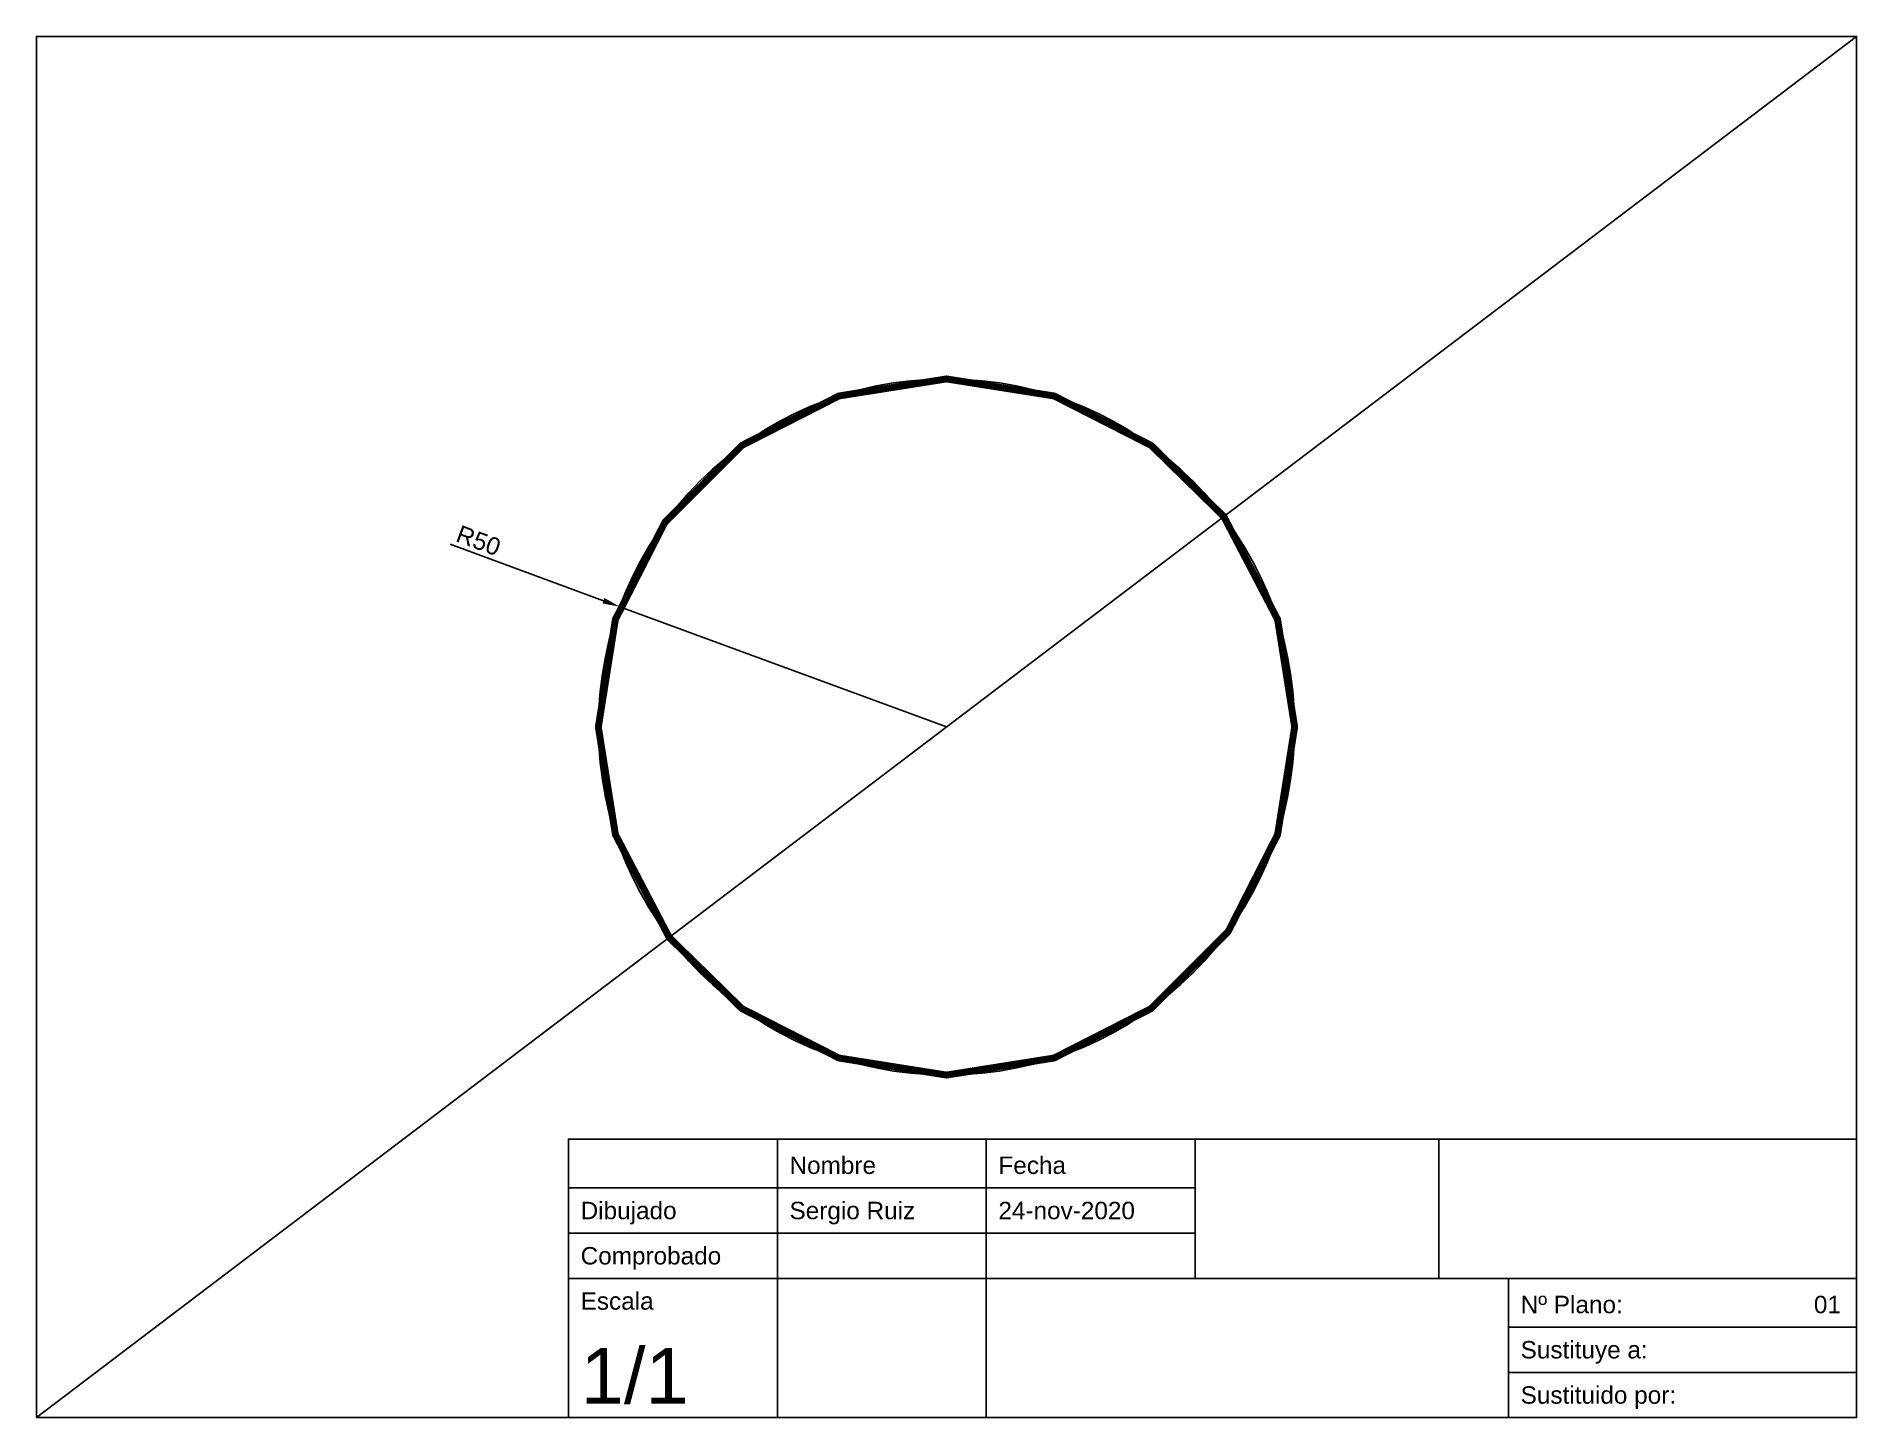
# Model space of a CAD drawing. Header units: millimetres. Extents: x 1798 to 2060, y 1257 to 1456.
import ezdxf
from ezdxf.enums import TextEntityAlignment as Align

# ---------------------------------------------------------------- set-up
doc = ezdxf.new("R2010")
doc.units = ezdxf.units.MM
doc.layers.add('auxiliar', color=253, linetype='Continuous')
doc.styles.get("Standard").update_dxf_attribs({"font": 'arial.ttf'})
doc.dimstyles.new('ISO-25', dxfattribs={"dimtxt": 2.5, "dimasz": 2.5, "dimexe": 1.25, "dimexo": 0.625, "dimtad": 1, "dimtxsty": 'Standard', "dimcen": 2.5, "dimadec": 0, "dimazin": 0, "dimtfac": 1, "dimtmove": 0, "dimatfit": 3, "dimfxl": 1, "dimarcsym": 0})

# ---------------------------------------------------------------- blocks, each defined once
blk = doc.blocks.new('cajetin_ivan')
for p, q in [((-155, 20), (-155, 0)), ((-125, 20), (-125, 0)), ((-60, 20), (0, 20)), ((-50, 0), (-50, 20)), ((0, 20), (0, 13)), ((0, 13), (-50, 13)), ((0, 13), (0, 6.5)), ((0, 6.5), (-50, 6.5)), ((-95, 0), (-50, 0))]:
    blk.add_line(p, q)
for points in [[(-185, 0), (0, 0), (0, 40), (-185, 40)], [(-185, 40), (-155, 40), (-155, 33), (-185, 33)], [(-155, 40), (-125, 40), (-125, 33), (-155, 33)], [(-125, 40), (-95, 40), (-95, 33), (-125, 33)], [(-95, 40), (-60, 40), (-60, 20), (-95, 20)], [(-185, 33), (-155, 33), (-155, 26.5), (-185, 26.5)], [(-155, 33), (-125, 33), (-125, 26.5), (-155, 26.5)], [(-125, 33), (-95, 33), (-95, 26.5), (-125, 26.5)], [(-185, 26.5), (-155, 26.5), (-155, 20), (-185, 20)], [(-155, 26.5), (-125, 26.5), (-125, 20), (-155, 20)], [(-125, 26.5), (-95, 26.5), (-95, 20), (-125, 20)]]:
    blk.add_lwpolyline(points, close=True)
for s, height, p in [('Nombre', 2.5, (-153.25, 35)), ('Fecha', 2.5, (-123.25, 35)), ('Dibujado', 2.5, (-183.25, 28.5)), ('Sergio Ruiz', 2.5, (-153.25, 28.5)), ('24-nov-2020', 2.5, (-123.25, 28.5)), ('Comprobado', 2.5, (-183.25, 22)), ('Escala', 2.5, (-183.25, 15.5)), ('Nº Plano:', 2.5, (-48.25, 15)), ('Sustituye a:', 2.5, (-48.25, 8.5)), ('1/1', 8, (-183.25, 2)), ('Sustituido por:', 2.5, (-48.25, 2))]:
    blk.add_text(s, height=height).set_placement(p)
blk.add_text('01', height=2.5).set_placement((-2.25, 15), align=Align.RIGHT)
blk = doc.blocks.new('*U2')
blk.add_circle((50, 50), 50)
blk = doc.blocks.new('*U3')
at = {"layer": 'auxiliar', "color": 0, "linetype": 'ByBlock', "lineweight": -2, "transparency": 16777216}
for p, rotation in [((1947.31, 1288.34), 59.99999999999999), ((1997.31, 1338.34), 120), ((1910.71, 1424.94), 239.9999999999999), ((1860.71, 1374.94), 299.9999999999998), ((1979.01, 1406.64), 180)]:
    blk.add_blockref('*U2', p, dxfattribs=dict(at, rotation=rotation))
blk.add_blockref('*U2', (1879.01, 1306.64), dxfattribs=at)
blk = doc.blocks.new('*D7')
at = {"layer": 'auxiliar', "color": 0, "lineweight": -2, "transparency": 16777216}
for p, q in [((1857.75, 1382.88), (1879.74, 1374.78)), ((1929.01, 1356.64), (1882.09, 1373.91))]:
    blk.add_line(p, q, dxfattribs=at)
at = {"layer": 'auxiliar', "color": 0, "transparency": 16777216}
blk.add_solid([(1879.89, 1375.17), (1879.6, 1374.39), (1882.09, 1373.91)], dxfattribs=at)
at = {"layer": 'Defpoints', "color": 0, "transparency": 16777216}
for p in [(1882.09, 1373.91), (1929.01, 1356.64)]:
    blk.add_point(p, dxfattribs=at)
at = {"layer": 'auxiliar', "color": 0, "transparency": 16777216, "insert": (1861.8, 1383.41), "char_height": 2.5, "attachment_point": 5, "rotation": 339.7849}
blk.add_mtext('R50', dxfattribs=at)

msp = doc.modelspace()

# ---------------------------------------------------------------- linework, layer by layer
msp.add_lwpolyline([(1798.306, 1257.432), (2059.716, 1257.432), (2059.716, 1455.842), (1798.306, 1455.842)], close=True)
at = {"const_width": 1}
msp.add_lwpolyline([(1879.011, 1356.637), (1881.458, 1341.187), (1889.184, 1326.408), (1899.622, 1316.187), (1913.56, 1309.085), (1929.011, 1306.637), (1944.462, 1309.085), (1958.4, 1316.187), (1969.462, 1327.248), (1976.564, 1341.187), (1979.011, 1356.637), (1976.564, 1372.088), (1968.838, 1386.866), (1958.4, 1397.088), (1944.462, 1404.19), (1929.011, 1406.637), (1913.56, 1404.19), (1899.622, 1397.088), (1888.56, 1386.027), (1881.458, 1372.088), (1879.011, 1356.637), (1881.458, 1341.187)], dxfattribs=at)
at = {"layer": 'auxiliar'}
msp.add_line((1798.306, 1257.432), (2059.716, 1455.842), dxfattribs=at)

# ---------------------------------------------------------------- block references
msp.add_blockref('cajetin_ivan', (2059.716, 1257.432))
msp.add_blockref('cajetin_ivan', (2059.716, 1257.432))
msp.add_blockref('*U3', (0, 0), dxfattribs=at)

# ---------------------------------------------------------------- dimensions: what is measured, and where the dimension line sits
dim = msp.add_radius_dim(center=(1929.011, 1356.637), mpoint=(1882.091, 1373.915), dimstyle='ISO-25', dxfattribs=at)
dim.commit()
dim.dimension.update_dxf_attribs({"geometry": '*D7', "text_midpoint": (1861.138, 1381.63), "dimtype": 164})

doc.saveas('drawing.dxf')
